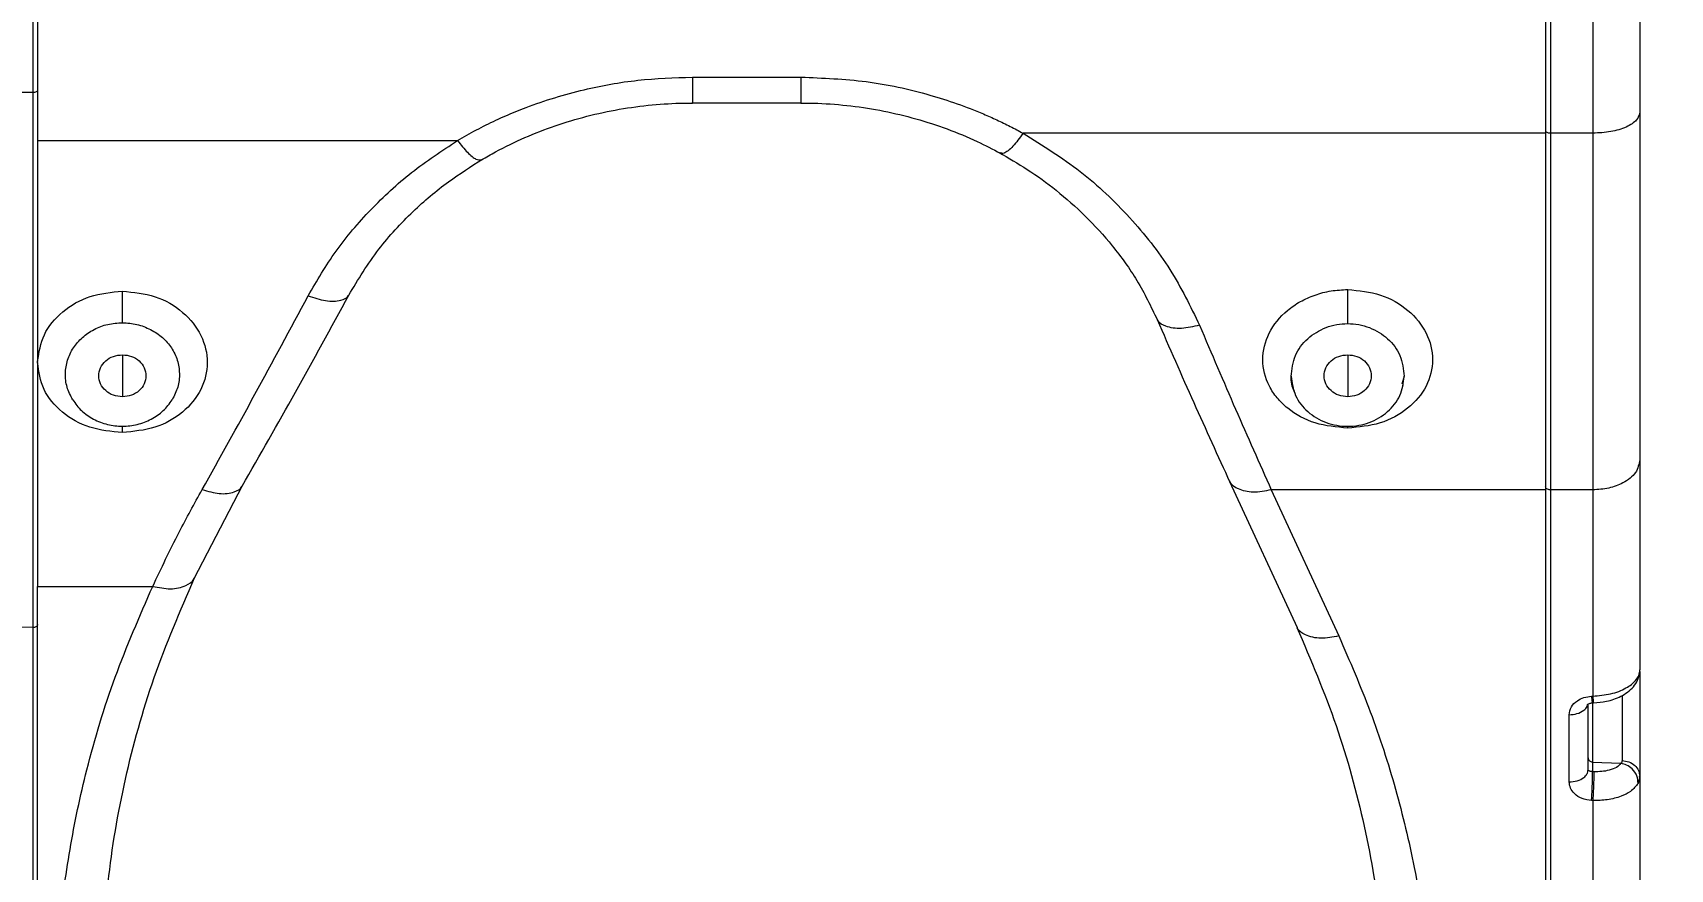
# Model space of a CAD drawing. Header units: millimetres. Extents: x 169 to 14583, y -399 to 10804.
# Drawn here: x 9176.5 to 9350.2, y 5565.8 to 5654.5 of the extents above; entities that cross this region are included whole.
import ezdxf

# ---------------------------------------------------------------- set-up
doc = ezdxf.new("R2010")
doc.units = ezdxf.units.MM
doc.header["$LTSCALE"] = 35
doc.layers.add('1', color=70, linetype='Continuous')
doc.styles.add('SLDTEXTSTYLE2', font='TXT', dxfattribs={"width": 0.7})
doc.dimstyles.new('SLDDIMSTYLE5', dxfattribs={"dimtxt": 105.988363, "dimasz": 26.25, "dimexe": 0, "dimexo": 0.0625, "dimgap": 26.497091, "dimtad": 1, "dimdec": 0, "dimrnd": 1e-09, "dimzin": 12, "dimdsep": 46, "dimtxsty": 'SLDTEXTSTYLE2', "dimsah": 1, "dimcen": 0.09, "dimadec": 0, "dimazin": 3, "dimtfac": 1, "dimtdec": 3, "dimtofl": 0, "dimtmove": 0, "dimatfit": 3, "dimfxl": 0, "dimfrac": 2, "dimtolj": 1, "dimtzin": 12, "dimarcsym": 0})

# ---------------------------------------------------------------- blocks, each defined once
blk = doc.blocks.new('_D_41')
at = {"layer": '1'}
for p, q in [((8111.28, 5871.52), (8786.07, 5871.52)), ((8751.07, 5511.02), (8751.07, 5871.52))]:
    blk.add_line(p, q, dxfattribs=at)
for points in [[(8751.07, 5871.52), (8745.82, 5845.27), (8756.32, 5845.27)], [(8751.07, 5511.02), (8756.32, 5537.27), (8745.82, 5537.27)]]:
    blk.add_solid(points, dxfattribs=at)
at = {"layer": '1', "insert": (8631.7, 5585.03), "char_height": 92.604, "attachment_point": 1, "rotation": 90, "style": 'SLDTEXTSTYLE2'}
blk.add_mtext('361', dxfattribs=at)

msp = doc.modelspace()

# ---------------------------------------------------------------- linework, layer by layer
at = {"color": 7, "linetype": 'Continuous', "lineweight": 18}
for p, q in [((9176.454, 5848.851), (9176.454, 5648.18)), ((9176.967, 5848.845), (9176.967, 5643.09)), ((9336.967, 5848.845), (9336.967, 5643.866)), ((9337.467, 5848.87), (9337.467, 5643.866)), ((9346.967, 5663.51), (9346.967, 5646.121)), ((9341.967, 5661.395), (9341.967, 5643.866)), ((9176.454, 5648.18), (9174.415, 5648.204)), ((9246.45, 5649.819), (9257.959, 5649.819)), ((9246.45, 5647.075), (9257.959, 5647.075)), ((9176.967, 5643.09), (9221.516, 5643.09)), ((9336.967, 5643.866), (9281.534, 5643.866)), ((9341.967, 5643.866), (9337.467, 5643.866)), ((9185.967, 5620.361), (9185.967, 5615.899)), ((9315.967, 5620.361), (9315.967, 5615.899)), ((9176.967, 5619.538), (9176.967, 5619.654)), ((9310.078, 5617.213), (9310.078, 5617.106)), ((9321.967, 5618.073), (9321.722, 5617.241)), ((9321.856, 5617.106), (9321.856, 5617.213)), ((9185.967, 5612.112), (9185.967, 5612.775)), ((9315.967, 5612.579), (9315.967, 5612.775)), ((9346.967, 5609.225), (9346.967, 5586.932)), ((9193.589, 5596.628), (9198.719, 5606.501)), ((9303.433, 5606.924), (9310.588, 5591.427)), ((9336.967, 5606.024), (9307.862, 5606.024)), ((9307.862, 5606.024), (9315.016, 5590.527)), ((9336.967, 5606.024), (9336.967, 5458.696)), ((9341.967, 5606.024), (9337.467, 5606.024)), ((9337.467, 5606.024), (9337.467, 5458.696)), ((9341.967, 5606.024), (9341.967, 5584.139)), ((9176.967, 5595.788), (9189.186, 5595.788)), ((9176.967, 5456.197), (9176.967, 5595.788)), ((9176.454, 5591.42), (9171.836, 5591.498)), ((9176.454, 5591.42), (9176.454, 5456.205)), ((9341.836, 5584.133), (9341.967, 5584.139)), ((9339.467, 5575.03), (9339.467, 5582.165)), ((9342.044, 5583.436), (9342.05, 5583.443)), ((9342.05, 5583.443), (9342.061, 5583.457)), ((9341.941, 5577.149), (9344.957, 5577.008)), ((9341.941, 5577.149), (9341.941, 5576.124)), ((9346.923, 5575.464), (9346.776, 5574.875)), ((9346.915, 5575.868), (9346.967, 5575.639)), ((9346.967, 5575.639), (9346.923, 5575.464)), ((9346.943, 5575.545), (9346.945, 5575.734)), ((9346.967, 5575.639), (9346.967, 5513.614)), ((9341.967, 5573.056), (9341.836, 5573.061)), ((9341.967, 5573.056), (9341.967, 5510.821))]:
    msp.add_line(p, q, dxfattribs=at)
at = {"color": 7, "linetype": 'Continuous', "lineweight": 18, "flags": 128}
for points in [[(9341.467, 5576.31), (9341.467, 5580.306), (9341.467, 5583.293)], [(9342.072, 5583.637), (9341.999, 5583.634), (9341.941, 5583.631)], [(9342.072, 5576.119), (9341.999, 5576.122), (9341.941, 5576.124)]]:
    msp.add_lwpolyline(points, dxfattribs=at)
at = {"color": 7, "linetype": 'Continuous', "lineweight": 18}
for points in [[(9176.967, 5648.405), (9176.959, 5648.375), (9176.944, 5648.315), (9176.824, 5648.24), (9176.654, 5648.188), (9176.521, 5648.183), (9176.454, 5648.18)], [(9176.454, 5648.18), (9176.454, 5643.159), (9176.454, 5633.117), (9176.454, 5618.665), (9176.454, 5604.669), (9176.454, 5595.836), (9176.454, 5591.42)], [(9346.967, 5646.121), (9346.892, 5645.825), (9346.742, 5645.234), (9345.585, 5644.489), (9343.933, 5643.967), (9342.622, 5643.899), (9341.967, 5643.866)], [(9337.467, 5643.866), (9337.402, 5643.869), (9337.271, 5643.876), (9337.105, 5643.928), (9336.99, 5644.002), (9336.975, 5644.062), (9336.967, 5644.091)], [(9341.967, 5643.866), (9341.967, 5639.418), (9341.967, 5630.523), (9341.967, 5617.861), (9341.967, 5609.97), (9341.967, 5606.024)], [(9341.467, 5577.595), (9341.474, 5577.538), (9341.488, 5577.425), (9341.597, 5577.281), (9341.752, 5577.177), (9341.878, 5577.158), (9341.941, 5577.149)]]:
    msp.add_open_spline(points, degree=3, dxfattribs=at)
for points, knots in [([(9221.516, 5643.09), (9221.847, 5643.283), (9222.507, 5643.669), (9223.519, 5644.218), (9224.545, 5644.744), (9225.586, 5645.246), (9226.643, 5645.724), (9227.713, 5646.177), (9230.419, 5647.245), (9234.693, 5648.544), (9240.636, 5649.625), (9244.512, 5649.754), (9246.45, 5649.819)], [0, 0, 0, 0, 0.0448713, 0.0896789, 0.1344629, 0.1792545, 0.2240848, 0.268969, 0.3138063, 0.5601545, 0.7800145, 1, 1, 1, 1]), ([(9246.45, 5649.819), (9246.45, 5649.21), (9246.45, 5647.994), (9246.45, 5647.076), (9246.45, 5647.1), (9246.45, 5647.111)], [0, 0, 0, 0, 0.358661, 0.7173221, 1, 1, 1, 1]), ([(9257.959, 5649.819), (9260.275, 5649.726), (9264.907, 5649.542), (9271.419, 5648.118), (9275.727, 5646.607), (9278.037, 5645.602), (9278.75, 5645.277), (9279.456, 5644.942), (9280.156, 5644.595), (9280.85, 5644.237), (9281.306, 5643.989), (9281.534, 5643.866)], [0, 0, 0, 0, 0.2799111, 0.5598914, 0.806286, 0.8385636, 0.8708302, 0.9030962, 0.9353716, 0.9676668, 1, 1, 1, 1]), ([(9257.959, 5649.819), (9257.959, 5649.273), (9257.959, 5648.181), (9257.959, 5647.217), (9257.959, 5647.159), (9257.959, 5647.133)], [0, 0, 0, 0, 0.3557722, 0.7115444, 1, 1, 1, 1]), ([(9224.07, 5641.046), (9224.564, 5641.332), (9226.044, 5642.186), (9228.636, 5643.437), (9231.875, 5644.703), (9235.231, 5645.708), (9238.674, 5646.449), (9242.116, 5646.909), (9244.718, 5647.063), (9246.143, 5647.072), (9246.45, 5647.074)], [0, 0, 0, 0, 0.0748891, 0.2241352, 0.3733219, 0.5223854, 0.6713527, 0.8202463, 0.961235, 1, 1, 1, 1]), ([(9257.959, 5647.074), (9258.554, 5647.067), (9260.328, 5647.046), (9263.273, 5646.806), (9266.758, 5646.258), (9270.173, 5645.44), (9273.489, 5644.358), (9276.486, 5643.122), (9278.313, 5642.165), (9279.128, 5641.738)], [0, 0, 0, 0, 0.0799828, 0.2383761, 0.3967906, 0.555204, 0.7136362, 0.8721108, 1, 1, 1, 1]), ([(9346.967, 5646.121), (9346.967, 5642.468), (9346.967, 5635.165), (9346.967, 5625.46), (9346.967, 5616.793), (9346.967, 5611.749), (9346.967, 5609.225)], [0, 0, 0, 0, 0.2800782, 0.559942, 0.779882, 1, 1, 1, 1]), ([(9176.967, 5643.09), (9176.967, 5638.616), (9176.967, 5630.628), (9176.967, 5623.007), (9176.967, 5619.654)], [0, 0, 0, 0, 0.55998558, 1, 1, 1, 1]), ([(9205.666, 5626.614), (9206.605, 5628.217), (9208.482, 5631.424), (9212.237, 5635.808), (9216.525, 5639.807), (9219.856, 5641.998), (9221.516, 5643.09)], [0, 0, 0, 0, 0.2510572, 0.502282, 0.7518656, 1, 1, 1, 1]), ([(9221.516, 5643.09), (9221.877, 5642.64), (9222.599, 5641.741), (9223.539, 5640.99), (9223.892, 5641.031), (9224.066, 5641.051)], [0, 0, 0, 0, 0.3350442, 0.6700885, 1, 1, 1, 1]), ([(9281.535, 5643.866), (9281.166, 5643.371), (9280.398, 5642.341), (9279.51, 5641.635), (9279.219, 5641.745), (9279.099, 5641.79)], [0, 0, 0, 0, 0.3519195, 0.7323648, 1, 1, 1, 1]), ([(9281.534, 5643.866), (9283.608, 5642.571), (9287.779, 5639.968), (9292.967, 5634.988), (9297.343, 5629.49), (9299.279, 5625.491), (9300.245, 5623.494)], [0, 0, 0, 0, 0.247356, 0.4975611, 0.7491828, 1, 1, 1, 1]), ([(9336.967, 5643.866), (9336.967, 5640.119), (9336.967, 5632.628), (9336.967, 5622.674), (9336.967, 5613.786), (9336.967, 5608.612), (9336.967, 5606.024)], [0, 0, 0, 0, 0.2801019, 0.559971, 0.7799022, 1, 1, 1, 1]), ([(9337.467, 5643.866), (9337.467, 5640.12), (9337.467, 5632.629), (9337.467, 5622.674), (9337.467, 5613.784), (9337.467, 5608.611), (9337.467, 5606.024)], [0, 0, 0, 0, 0.2799921, 0.5599841, 0.7799921, 1, 1, 1, 1]), ([(9278.98, 5641.819), (9279.988, 5641.239), (9282.11, 5640.018), (9285.173, 5637.777), (9288.233, 5635.078), (9291.134, 5631.872), (9293.789, 5628.177), (9295.084, 5625.481), (9295.755, 5624.085)], [0, 0, 0, 0, 0.1322187, 0.2782833, 0.4381553, 0.6117777, 0.7990825, 1, 1, 1, 1]), ([(9209.977, 5626.682), (9210.979, 5628.338), (9212.879, 5631.478), (9216.584, 5635.478), (9220.316, 5638.672), (9222.959, 5640.34), (9224.186, 5641.115)], [0, 0, 0, 0, 0.2963541, 0.5619182, 0.796511, 1, 1, 1, 1]), ([(9315.967, 5612.579), (9314.791, 5612.686), (9312.436, 5612.899), (9309.937, 5614.294), (9308.436, 5615.751), (9307.326, 5617.431), (9306.733, 5619.823), (9307.428, 5622.721), (9309.096, 5624.79), (9310.912, 5626.042), (9312.484, 5626.739), (9314.19, 5627.195), (9315.375, 5627.251), (9315.967, 5627.278)], [0, 0, 0, 0, 0.1249027, 0.2500359, 0.3128849, 0.3756796, 0.5001969, 0.6241263, 0.7480379, 0.810678, 0.8735979, 0.9368363, 1, 1, 1, 1]), ([(9315.967, 5627.278), (9317.151, 5627.164), (9319.513, 5626.936), (9322.51, 5625.19), (9324.507, 5622.723), (9325.2, 5619.821), (9324.494, 5616.953), (9322.493, 5614.561), (9319.498, 5612.902), (9317.143, 5612.687), (9315.967, 5612.579)], [0, 0, 0, 0, 0.1259064, 0.2512224, 0.3755821, 0.4995287, 0.6241941, 0.7495177, 0.8748683, 1, 1, 1, 1]), ([(9315.967, 5623.664), (9315.967, 5623.967), (9315.967, 5624.578), (9315.967, 5625.631), (9315.967, 5626.559), (9315.967, 5627.045), (9315.967, 5627.278)], [0, 0, 0, 0, 0.2861465, 0.5772499, 0.7969915, 1, 1, 1, 1]), ([(9176.967, 5619.654), (9177.119, 5620.621), (9177.423, 5622.563), (9179.496, 5625.035), (9182.458, 5626.768), (9184.795, 5626.995), (9185.967, 5627.11)], [0, 0, 0, 0, 0.24790508, 0.49757396, 0.74804667, 1, 1, 1, 1]), ([(9185.967, 5627.11), (9187.15, 5626.994), (9189.511, 5626.763), (9192.508, 5624.991), (9194.505, 5622.483), (9195.2, 5619.526), (9194.496, 5616.597), (9192.498, 5614.147), (9189.502, 5612.444), (9187.146, 5612.222), (9185.967, 5612.112)], [0, 0, 0, 0, 0.12588276, 0.25125673, 0.3757292, 0.49971564, 0.62418269, 0.74920894, 0.8745627, 1, 1, 1, 1]), ([(9185.967, 5623.761), (9185.967, 5624.055), (9185.967, 5624.646), (9185.967, 5625.609), (9185.967, 5626.449), (9185.967, 5626.895), (9185.967, 5627.11)], [0, 0, 0, 0, 0.2889604, 0.5789526, 0.7972434, 1, 1, 1, 1]), ([(9194.426, 5606.055), (9196.292, 5609.399), (9200.024, 5616.085), (9203.785, 5623.104), (9205.666, 5626.614)], [0, 0, 0, 0, 0.50000603, 1, 1, 1, 1]), ([(9198.679, 5606.433), (9200.556, 5609.727), (9204.309, 5616.316), (9208.09, 5623.23), (9209.981, 5626.688)], [0, 0, 0, 0, 0.5000131, 1, 1, 1, 1]), ([(9205.666, 5626.614), (9206.302, 5626.404), (9207.621, 5625.97), (9209.083, 5626.071), (9209.839, 5626.38), (9209.942, 5626.666), (9209.953, 5626.694)], [0, 0, 0, 0, 0.33354881, 0.69166226, 0.96939172, 1, 1, 1, 1]), ([(9295.75, 5624.094), (9297.044, 5621.134), (9299.632, 5615.213), (9302.188, 5609.635), (9303.466, 5606.846)], [0, 0, 0, 0, 0.4999833, 1, 1, 1, 1]), ([(9300.245, 5623.494), (9299.592, 5623.343), (9298.236, 5623.03), (9296.719, 5623.292), (9295.922, 5623.717), (9295.808, 5624.05), (9295.792, 5624.1)], [0, 0, 0, 0, 0.32680577, 0.67867736, 0.9525788, 1, 1, 1, 1]), ([(9180.692, 5615.578), (9180.466, 5616.022), (9180.015, 5616.909), (9179.861, 5618.371), (9180.079, 5619.805), (9180.708, 5621.117), (9181.683, 5622.233), (9182.929, 5623.091), (9184.395, 5623.658), (9185.443, 5623.727), (9185.967, 5623.761)], [0, 0, 0, 0, 0.1281876, 0.256222, 0.3824911, 0.5079715, 0.6292184, 0.7531583, 0.8766335, 1, 1, 1, 1]), ([(9185.967, 5623.761), (9186.484, 5623.725), (9187.53, 5623.654), (9188.984, 5623.073), (9190.254, 5622.237), (9191.225, 5621.115), (9191.856, 5619.805), (9192.073, 5618.371), (9191.919, 5616.909), (9191.468, 5616.022), (9191.242, 5615.578)], [0, 0, 0, 0, 0.1217054, 0.2463622, 0.3704217, 0.4917089, 0.6173251, 0.7436048, 0.8717596, 1, 1, 1, 1]), ([(9300.245, 5623.494), (9301.523, 5620.496), (9304.078, 5614.5), (9306.601, 5608.849), (9307.862, 5606.024)], [0, 0, 0, 0, 0.499994, 1, 1, 1, 1]), ([(9309.967, 5618.073), (9310.055, 5618.823), (9310.228, 5620.291), (9311.612, 5622.158), (9313.283, 5623.166), (9314.787, 5623.602), (9315.575, 5623.643), (9315.967, 5623.664)], [0, 0, 0, 0, 0.2608099, 0.51056, 0.7541721, 0.877688, 1, 1, 1, 1]), ([(9315.967, 5623.664), (9316.359, 5623.643), (9317.15, 5623.601), (9318.652, 5623.161), (9320.324, 5622.159), (9321.702, 5620.291), (9321.877, 5618.824), (9321.967, 5618.073)], [0, 0, 0, 0, 0.1223667, 0.2464785, 0.4894711, 0.7385906, 1, 1, 1, 1]), ([(9185.967, 5615.899), (9185.64, 5615.933), (9184.986, 5616), (9184.153, 5616.515), (9183.598, 5617.253), (9183.402, 5618.13), (9183.598, 5619.007), (9184.153, 5619.745), (9184.985, 5620.261), (9185.64, 5620.328), (9185.967, 5620.361)], [0, 0, 0, 0, 0.1249813, 0.2499921, 0.3749863, 0.4999883, 0.6249824, 0.7499844, 0.8748829, 1, 1, 1, 1]), ([(9185.967, 5620.361), (9186.294, 5620.328), (9186.948, 5620.26), (9187.781, 5619.745), (9188.336, 5619.007), (9188.532, 5618.13), (9188.336, 5617.253), (9187.781, 5616.516), (9186.949, 5616), (9186.295, 5615.932), (9185.967, 5615.899)], [0, 0, 0, 0, 0.12498135, 0.24999215, 0.37498634, 0.49998825, 0.62498244, 0.74998436, 0.87488287, 1, 1, 1, 1]), ([(9315.967, 5615.899), (9315.64, 5615.933), (9314.986, 5616), (9314.153, 5616.515), (9313.598, 5617.253), (9313.402, 5618.13), (9313.598, 5619.007), (9314.153, 5619.745), (9314.985, 5620.261), (9315.64, 5620.328), (9315.967, 5620.361)], [0, 0, 0, 0, 0.1249813, 0.2499921, 0.3749863, 0.4999883, 0.6249824, 0.7499844, 0.8748829, 1, 1, 1, 1]), ([(9315.967, 5620.361), (9316.294, 5620.328), (9316.948, 5620.26), (9317.781, 5619.745), (9318.336, 5619.007), (9318.532, 5618.13), (9318.336, 5617.253), (9317.781, 5616.516), (9316.949, 5616), (9316.295, 5615.932), (9315.967, 5615.899)], [0, 0, 0, 0, 0.1249813, 0.2499921, 0.3749863, 0.4999883, 0.6249824, 0.7499844, 0.8748829, 1, 1, 1, 1]), ([(9185.967, 5612.112), (9184.787, 5612.222), (9182.427, 5612.443), (9179.452, 5614.149), (9177.372, 5616.597), (9177.102, 5618.559), (9176.967, 5619.538)], [0, 0, 0, 0, 0.2506941, 0.5013785, 0.7512661, 1, 1, 1, 1]), ([(9176.967, 5619.538), (9176.967, 5614.965), (9176.967, 5606.798), (9176.967, 5599.152), (9176.967, 5595.788)], [0, 0, 0, 0, 0.5599828, 1, 1, 1, 1]), ([(9309.967, 5618.073), (9310.065, 5617.378), (9310.259, 5615.988), (9311.649, 5614.226), (9313.624, 5613.05), (9315.967, 5612.638), (9318.31, 5613.05), (9320.284, 5614.226), (9321.675, 5615.987), (9321.87, 5617.378), (9321.967, 5618.073)], [0, 0, 0, 0, 0.1249446, 0.2499967, 0.3749982, 0.5000029, 0.6250481, 0.7500013, 0.8749547, 1, 1, 1, 1]), ([(9310.34, 5616.477), (9310.339, 5616.479), (9309.996, 5616.942), (9309.982, 5617.509), (9309.967, 5618.073)], [0, 0, 0, 0, 0.0030684, 1, 1, 1, 1]), ([(9180.692, 5615.578), (9180.982, 5615.179), (9181.566, 5614.372), (9182.875, 5613.493), (9184.359, 5612.903), (9185.967, 5612.712), (9187.575, 5612.902), (9189.059, 5613.491), (9190.368, 5614.37), (9190.952, 5615.178), (9191.242, 5615.578)], [0, 0, 0, 0, 0.1237634, 0.2498185, 0.375987, 0.4999696, 0.6239126, 0.749978, 0.8760077, 1, 1, 1, 1]), ([(9346.967, 5609.225), (9346.873, 5608.756), (9346.684, 5607.816), (9345.345, 5606.764), (9343.697, 5606.136), (9342.544, 5606.061), (9341.967, 5606.024)], [0, 0, 0, 0, 0.279619, 0.559238, 0.779619, 1, 1, 1, 1]), ([(9194.426, 5606.055), (9195.049, 5605.875), (9196.336, 5605.501), (9197.776, 5605.725), (9198.533, 5606.109), (9198.653, 5606.419), (9198.662, 5606.442)], [0, 0, 0, 0, 0.3375259, 0.698076, 0.977581, 1, 1, 1, 1]), ([(9307.862, 5606.024), (9307.202, 5605.898), (9305.882, 5605.646), (9304.409, 5606.033), (9303.614, 5606.529), (9303.481, 5606.902), (9303.459, 5606.964)], [0, 0, 0, 0, 0.3397054, 0.6794106, 0.94706903, 1, 1, 1, 1]), ([(9189.186, 5595.788), (9190.092, 5597.702), (9191.707, 5601.115), (9193.596, 5604.548), (9194.426, 5606.055)], [0, 0, 0, 0, 0.5606798, 1, 1, 1, 1]), ([(9337.467, 5606.024), (9337.394, 5606.03), (9337.247, 5606.042), (9337.083, 5606.128), (9336.985, 5606.233), (9336.973, 5606.307), (9336.967, 5606.344)], [0, 0, 0, 0, 0.2796198, 0.5592373, 0.779619, 1, 1, 1, 1]), ([(9183.887, 5553.35), (9183.993, 5557.03), (9184.205, 5564.39), (9186.118, 5575.349), (9189.088, 5586.174), (9192.103, 5593.176), (9193.61, 5596.677)], [0, 0, 0, 0, 0.2499025, 0.4998648, 0.7498947, 1, 1, 1, 1]), ([(9189.186, 5595.788), (9189.825, 5595.662), (9191.148, 5595.401), (9192.642, 5595.783), (9193.44, 5596.288), (9193.57, 5596.654), (9193.587, 5596.701)], [0, 0, 0, 0, 0.3301883, 0.6842139, 0.9597884, 1, 1, 1, 1]), ([(9178.967, 5550.721), (9179.037, 5553.59), (9179.176, 5559.322), (9180.294, 5567.877), (9182.192, 5576.848), (9185.007, 5586.207), (9187.793, 5592.594), (9189.186, 5595.788)], [0, 0, 0, 0, 0.1872479, 0.3740459, 0.5605613, 0.7802279, 1, 1, 1, 1]), ([(9176.967, 5591.74), (9176.957, 5591.693), (9176.938, 5591.597), (9176.8, 5591.491), (9176.63, 5591.429), (9176.513, 5591.423), (9176.454, 5591.42)], [0, 0, 0, 0, 0.279607, 0.5592116, 0.7796062, 1, 1, 1, 1]), ([(9310.581, 5591.438), (9312.049, 5587.978), (9314.985, 5581.061), (9317.876, 5570.374), (9319.738, 5559.559), (9319.945, 5552.297), (9320.048, 5548.666)], [0, 0, 0, 0, 0.2501037, 0.5001332, 0.7500961, 1, 1, 1, 1]), ([(9315.016, 5590.527), (9314.369, 5590.402), (9313.034, 5590.145), (9311.54, 5590.542), (9310.752, 5591.046), (9310.626, 5591.4), (9310.612, 5591.437)], [0, 0, 0, 0, 0.3355839, 0.6925222, 0.9681826, 1, 1, 1, 1]), ([(9315.016, 5590.527), (9316.179, 5587.852), (9318.504, 5582.503), (9321.143, 5574.284), (9323.249, 5565.466), (9324.685, 5556.035), (9324.873, 5549.373), (9324.967, 5546.037)], [0, 0, 0, 0, 0.1864946, 0.3728904, 0.5593495, 0.779388, 1, 1, 1, 1]), ([(9341.967, 5584.139), (9342.612, 5584.193), (9343.916, 5584.304), (9345.537, 5584.941), (9346.458, 5585.668), (9346.896, 5586.346), (9346.943, 5586.731), (9346.967, 5586.932)], [0, 0, 0, 0, 0.2452048, 0.4959485, 0.7236508, 0.8558499, 1, 1, 1, 1]), ([(9342.051, 5583.421), (9342.514, 5583.462), (9343.521, 5583.551), (9344.764, 5583.993), (9345.692, 5584.555), (9346.319, 5585.132), (9346.793, 5585.834), (9346.888, 5586.355), (9346.937, 5586.624)], [0, 0, 0, 0, 0.1933092, 0.4203913, 0.5496343, 0.6896025, 0.8400299, 1, 1, 1, 1]), ([(9346.967, 5586.757), (9346.967, 5586.279), (9346.967, 5585.156), (9346.967, 5582.7), (9346.967, 5579.969), (9346.967, 5577.388), (9346.967, 5576.222), (9346.967, 5575.639)], [0, 0, 0, 0, 0.1565952, 0.3674478, 0.5782903, 0.7890523, 1, 1, 1, 1]), ([(9339.467, 5582.165), (9339.513, 5582.448), (9339.603, 5583.009), (9340.234, 5583.646), (9341.013, 5584.036), (9341.562, 5584.101), (9341.836, 5584.133)], [0, 0, 0, 0, 0.28679288, 0.56851528, 0.78483886, 1, 1, 1, 1]), ([(9341.836, 5584.133), (9341.85, 5583.962), (9341.876, 5583.62), (9341.903, 5583.419), (9341.912, 5583.432), (9341.913, 5583.433)], [0, 0, 0, 0, 0.4672656, 0.934531, 1, 1, 1, 1]), ([(9341.967, 5584.139), (9341.98, 5583.968), (9342.007, 5583.621), (9342.034, 5583.419), (9342.043, 5583.434), (9342.044, 5583.436)], [0, 0, 0, 0, 0.46639886, 0.95148571, 1, 1, 1, 1]), ([(9345.072, 5584.207), (9345.072, 5583.615), (9345.072, 5582.42), (9345.072, 5580.424), (9345.072, 5578.57), (9345.072, 5577.727), (9345.072, 5577.306)], [0, 0, 0, 0, 0.2466425, 0.4977617, 0.7488808, 1, 1, 1, 1]), ([(9339.467, 5582.165), (9339.751, 5582.187), (9340.343, 5582.234), (9341, 5582.583), (9341.34, 5582.917), (9341.38, 5583.104), (9341.388, 5583.141)], [0, 0, 0, 0, 0.31955652, 0.66501625, 0.93378465, 1, 1, 1, 1]), ([(9341.427, 5583.216), (9341.417, 5583.219), (9341.394, 5583.226), (9341.439, 5583.286), (9341.578, 5583.358), (9341.755, 5583.404), (9341.865, 5583.412), (9341.92, 5583.416)], [0, 0, 0, 0, 0.2035575, 0.473586, 0.738141, 0.8691903, 1, 1, 1, 1]), ([(9341.913, 5583.433), (9341.919, 5583.427), (9341.932, 5583.412), (9341.938, 5583.554), (9341.941, 5583.631)], [0, 0, 0, 0, 0.4511765, 1, 1, 1, 1]), ([(9341.941, 5583.631), (9341.941, 5583.097), (9341.941, 5581.942), (9341.941, 5580.028), (9341.941, 5578.243), (9341.941, 5577.514), (9341.941, 5577.149)], [0, 0, 0, 0, 0.2222593, 0.4815062, 0.7407532, 1, 1, 1, 1]), ([(9344.957, 5577.008), (9344.823, 5576.858), (9344.554, 5576.559), (9343.787, 5576.271), (9342.935, 5576.117), (9342.359, 5576.118), (9342.072, 5576.119)], [0, 0, 0, 0, 0.2808326, 0.5609249, 0.7807355, 1, 1, 1, 1]), ([(9345.072, 5577.306), (9345.065, 5577.244), (9345.054, 5577.134), (9344.987, 5577.047), (9344.957, 5577.008)], [0, 0, 0, 0, 0.5550929, 1, 1, 1, 1]), ([(9346.776, 5574.875), (9346.758, 5575.144), (9346.721, 5575.697), (9346.219, 5576.394), (9345.591, 5576.843), (9345.161, 5576.955), (9344.957, 5577.008)], [0, 0, 0, 0, 0.2793645, 0.5739706, 0.7974291, 1, 1, 1, 1]), ([(9345.072, 5577.306), (9345.324, 5577.271), (9345.827, 5577.202), (9346.446, 5576.812), (9346.842, 5576.343), (9346.894, 5576), (9346.915, 5575.868)], [0, 0, 0, 0, 0.2754147, 0.5508294, 0.8262441, 1, 1, 1, 1]), ([(9339.467, 5575.03), (9339.761, 5575.054), (9340.348, 5575.102), (9341.005, 5575.445), (9341.397, 5575.867), (9341.444, 5576.162), (9341.467, 5576.31)], [0, 0, 0, 0, 0.2796188, 0.5592377, 0.779619, 1, 1, 1, 1]), ([(9341.941, 5576.124), (9341.892, 5576.127), (9341.79, 5576.132), (9341.663, 5576.16), (9341.508, 5576.216), (9341.484, 5576.27), (9341.467, 5576.31)], [0, 0, 0, 0, 0.1519165, 0.3190164, 0.5059216, 1, 1, 1, 1]), ([(9341.836, 5573.061), (9341.847, 5573.233), (9341.871, 5573.593), (9341.904, 5574.273), (9341.931, 5575.013), (9341.946, 5575.703), (9341.943, 5575.989), (9341.941, 5576.124)], [0, 0, 0, 0, 0.1736894, 0.3650978, 0.5647222, 0.793546, 1, 1, 1, 1]), ([(9342.072, 5576.119), (9342.073, 5576.008), (9342.077, 5575.776), (9342.066, 5575.205), (9342.044, 5574.484), (9342.008, 5573.699), (9341.98, 5573.263), (9341.967, 5573.056)], [0, 0, 0, 0, 0.1736899, 0.3650986, 0.5647229, 0.7935464, 1, 1, 1, 1]), ([(9341.836, 5573.061), (9341.489, 5573.109), (9340.787, 5573.207), (9340.015, 5573.73), (9339.55, 5574.365), (9339.495, 5574.807), (9339.467, 5575.03)], [0, 0, 0, 0, 0.2721198, 0.5509867, 0.7739589, 1, 1, 1, 1]), ([(9346.776, 5574.875), (9346.544, 5574.573), (9346.137, 5574.042), (9344.942, 5573.461), (9343.563, 5573.093), (9342.487, 5573.068), (9341.967, 5573.056)], [0, 0, 0, 0, 0.2868588, 0.5031452, 0.7601354, 1, 1, 1, 1])]:
    msp.add_open_spline(points, degree=3, knots=knots, dxfattribs=at)

# ---------------------------------------------------------------- dimensions: what is measured, and where the dimension line sits
at = {"layer": '1'}
dim = msp.add_linear_dim(base=(8751.074838169, 5871.517871794), p1=(10301.278647798, 5511.017871794), p2=(8076.278652618, 5871.517871794), angle=90, dimstyle='SLDDIMSTYLE5', dxfattribs=at)
dim.commit()
dim.dimension.update_dxf_attribs({"geometry": '_D_41', "text_midpoint": (8751.074838169, 5691.267871794), "dimtype": 160})

doc.saveas('drawing.dxf')
